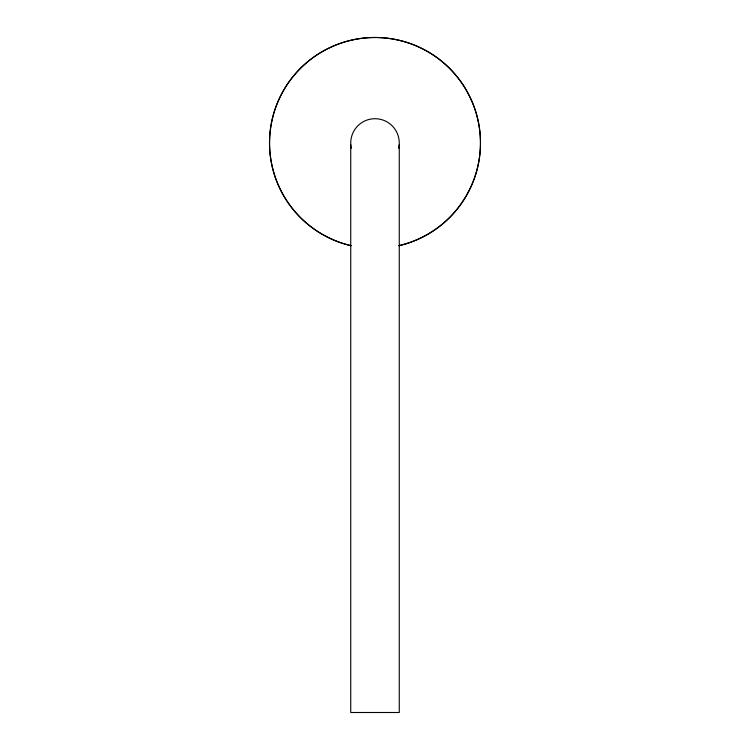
<?xml version="1.0" encoding="UTF-8"?>
<svg xmlns="http://www.w3.org/2000/svg" width="750" height="750" viewBox="0 0 750 750"><rect width="100%" height="100%" fill="white"/><g stroke="black" fill="none" stroke-linecap="round" stroke-linejoin="round"><path stroke-width="1.12" d="M399.262 144.769L399.262 712.5L350.738 712.5L350.738 144.769M351.319 148.228A24.262 24.262 0 0 1 375 118.706A24.262 24.262 0 0 1 398.681 148.228M287.953 83.409A105.469 105.469 0 0 0 351.028 245.672A105.469 105.469 0 0 1 287.953 83.409A105.469 105.469 0 0 1 462.047 83.409A105.469 105.469 0 0 1 398.972 245.672A105.469 105.469 0 0 0 462.047 83.409A105.469 105.469 0 0 0 287.953 83.409"/></g></svg>
